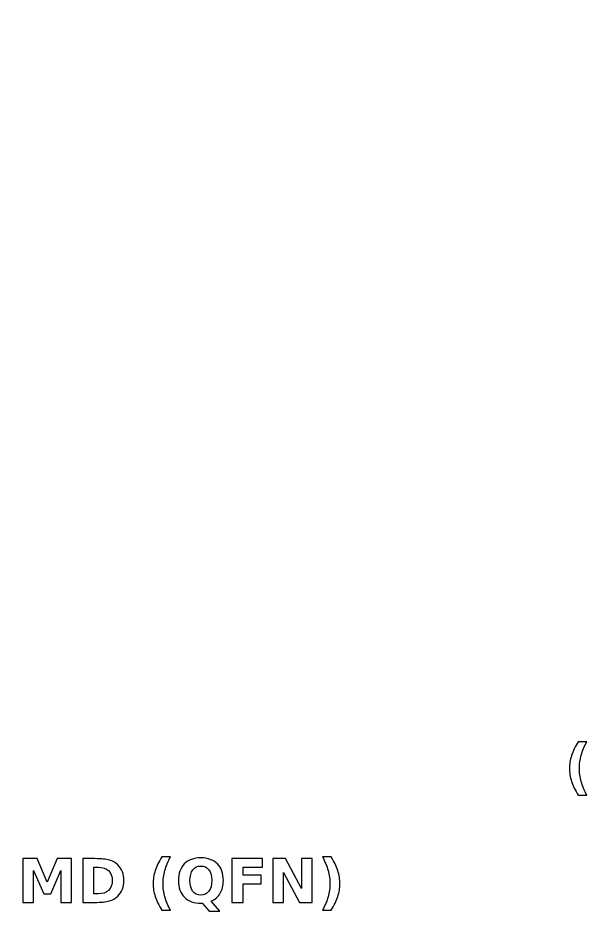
# Model space of a CAD drawing. Header units: centimetres. Extents: x -16.5 to -4.5, y -20.9 to -8.8.
# Drawn here: x -10.562 to -8.649, y -14.867 to -11.869 of the extents above; entities that cross this region are included whole.
import ezdxf

# ---------------------------------------------------------------- set-up
doc = ezdxf.new("R2010")
doc.units = ezdxf.units.CM
doc.header["$MEASUREMENT"] = 0
doc.layers.add('Layer 1', color=7, linetype='Continuous')

msp = doc.modelspace()

# ---------------------------------------------------------------- linework, layer by layer
at = {"layer": 'Layer 1', "color": 7, "lineweight": 35}
msp.add_open_spline([(-16.5, -8.85), (-16.5, -8.85), (-4.5, -8.85), (-4.5, -8.85), (-4.5, -8.85), (-4.5, -8.85), (-4.5, -20.85), (-4.5, -20.85), (-4.5, -20.85), (-4.5, -20.85), (-16.5, -20.85), (-16.5, -20.85), (-16.5, -20.85), (-16.5, -20.85), (-16.5, -8.85), (-16.5, -8.85)], degree=3, knots=[0, 0, 0, 0, 0.25, 0.25, 0.25, 0.25, 0.5, 0.5, 0.5, 0.5, 0.75, 0.75, 0.75, 0.75, 1, 1, 1, 1], dxfattribs=at)
at = {"layer": 'Layer 1', "color": 250, "lineweight": 100}
msp.add_open_spline([(-15.8, -9.55), (-15.8, -9.55), (-5.2, -9.55), (-5.2, -9.55), (-5.2, -9.55), (-5.2, -9.55), (-5.2, -20.15), (-5.2, -20.15), (-5.2, -20.15), (-5.2, -20.15), (-15.8, -20.15), (-15.8, -20.15), (-15.8, -20.15), (-15.8, -20.15), (-15.8, -9.55), (-15.8, -9.55)], degree=3, knots=[0, 0, 0, 0, 0.25, 0.25, 0.25, 0.25, 0.5, 0.5, 0.5, 0.5, 0.75, 0.75, 0.75, 0.75, 1, 1, 1, 1], dxfattribs=at)
at = {"layer": 'Layer 1', "color": 250}
for points, knots in [([(-8.66643, -14.45811), (-8.66643, -14.45811), (-8.69543, -14.45811), (-8.69543, -14.45811), (-8.69543, -14.45811), (-8.7054, -14.44204), (-8.71276, -14.42674), (-8.7175, -14.41224), (-8.7175, -14.41224), (-8.72226, -14.39777), (-8.72463, -14.38341), (-8.72463, -14.36914), (-8.72463, -14.36914), (-8.72463, -14.35487), (-8.72223, -14.34044), (-8.71746, -14.32584), (-8.71746, -14.32584), (-8.71266, -14.31121), (-8.70533, -14.29594), (-8.69543, -14.27997), (-8.69543, -14.27997), (-8.69543, -14.27997), (-8.66643, -14.27997), (-8.66643, -14.27997), (-8.66643, -14.27997), (-8.67476, -14.29541), (-8.681, -14.31051), (-8.68516, -14.32524), (-8.68516, -14.32524), (-8.68933, -14.33997), (-8.69143, -14.35454), (-8.69143, -14.36894), (-8.69143, -14.36894), (-8.69143, -14.38334), (-8.68936, -14.39791), (-8.68523, -14.41271), (-8.68523, -14.41271), (-8.6811, -14.42747), (-8.67483, -14.44261), (-8.66643, -14.45811)], [0, 0, 0, 0, 0.1, 0.1, 0.1, 0.1, 0.2, 0.2, 0.2, 0.2, 0.3, 0.3, 0.3, 0.3, 0.4, 0.4, 0.4, 0.4, 0.5, 0.5, 0.5, 0.5, 0.6, 0.6, 0.6, 0.6, 0.7, 0.7, 0.7, 0.7, 0.8, 0.8, 0.8, 0.8, 0.9, 0.9, 0.9, 0.9, 1, 1, 1, 1]), ([(-10.54506, -14.66965), (-10.54506, -14.66965), (-10.49723, -14.66965), (-10.49723, -14.66965), (-10.49723, -14.66965), (-10.49723, -14.66965), (-10.464, -14.74768), (-10.464, -14.74768), (-10.464, -14.74768), (-10.464, -14.74768), (-10.4306, -14.66965), (-10.4306, -14.66965), (-10.4306, -14.66965), (-10.4306, -14.66965), (-10.38286, -14.66965), (-10.38286, -14.66965), (-10.38286, -14.66965), (-10.38286, -14.66965), (-10.38286, -14.81545), (-10.38286, -14.81545), (-10.38286, -14.81545), (-10.38286, -14.81545), (-10.4184, -14.81545), (-10.4184, -14.81545), (-10.4184, -14.81545), (-10.4184, -14.81545), (-10.4184, -14.70882), (-10.4184, -14.70882), (-10.4184, -14.70882), (-10.4184, -14.70882), (-10.452, -14.78742), (-10.452, -14.78742), (-10.452, -14.78742), (-10.452, -14.78742), (-10.47583, -14.78742), (-10.47583, -14.78742), (-10.47583, -14.78742), (-10.47583, -14.78742), (-10.50943, -14.70882), (-10.50943, -14.70882), (-10.50943, -14.70882), (-10.50943, -14.70882), (-10.50943, -14.81545), (-10.50943, -14.81545), (-10.50943, -14.81545), (-10.50943, -14.81545), (-10.54506, -14.81545), (-10.54506, -14.81545), (-10.54506, -14.81545), (-10.54506, -14.81545), (-10.54506, -14.66965), (-10.54506, -14.66965)], [0, 0, 0, 0, 0.0769231, 0.0769231, 0.0769231, 0.0769231, 0.1538462, 0.1538462, 0.1538462, 0.1538462, 0.2307692, 0.2307692, 0.2307692, 0.2307692, 0.3076923, 0.3076923, 0.3076923, 0.3076923, 0.3846154, 0.3846154, 0.3846154, 0.3846154, 0.4615385, 0.4615385, 0.4615385, 0.4615385, 0.5384615, 0.5384615, 0.5384615, 0.5384615, 0.6153846, 0.6153846, 0.6153846, 0.6153846, 0.6923077, 0.6923077, 0.6923077, 0.6923077, 0.7692308, 0.7692308, 0.7692308, 0.7692308, 0.8461538, 0.8461538, 0.8461538, 0.8461538, 0.9230769, 0.9230769, 0.9230769, 0.9230769, 1, 1, 1, 1]), ([(-10.34603, -14.66965), (-10.34603, -14.66965), (-10.30637, -14.66965), (-10.30637, -14.66965), (-10.30637, -14.66965), (-10.28423, -14.66965), (-10.26777, -14.67122), (-10.25693, -14.67438), (-10.25693, -14.67438), (-10.2461, -14.67755), (-10.2368, -14.68288), (-10.22903, -14.69045), (-10.22903, -14.69045), (-10.2222, -14.69702), (-10.21713, -14.70462), (-10.2138, -14.71322), (-10.2138, -14.71322), (-10.2105, -14.72178), (-10.20883, -14.73152), (-10.20883, -14.74242), (-10.20883, -14.74242), (-10.20883, -14.75342), (-10.2105, -14.76322), (-10.2138, -14.77185), (-10.2138, -14.77185), (-10.21713, -14.78048), (-10.2222, -14.78808), (-10.22903, -14.79465), (-10.22903, -14.79465), (-10.23687, -14.80222), (-10.24623, -14.80755), (-10.25717, -14.81072), (-10.25717, -14.81072), (-10.2681, -14.81388), (-10.2845, -14.81545), (-10.30637, -14.81545), (-10.30637, -14.81545), (-10.30637, -14.81545), (-10.34603, -14.81545), (-10.34603, -14.81545), (-10.34603, -14.81545), (-10.34603, -14.81545), (-10.34603, -14.66965), (-10.34603, -14.66965)], [0, 0, 0, 0, 0.0909091, 0.0909091, 0.0909091, 0.0909091, 0.1818182, 0.1818182, 0.1818182, 0.1818182, 0.2727273, 0.2727273, 0.2727273, 0.2727273, 0.3636364, 0.3636364, 0.3636364, 0.3636364, 0.4545455, 0.4545455, 0.4545455, 0.4545455, 0.5454545, 0.5454545, 0.5454545, 0.5454545, 0.6363636, 0.6363636, 0.6363636, 0.6363636, 0.7272727, 0.7272727, 0.7272727, 0.7272727, 0.8181818, 0.8181818, 0.8181818, 0.8181818, 0.9090909, 0.9090909, 0.9090909, 0.9090909, 1, 1, 1, 1]), ([(-10.05337, -14.84182), (-10.05337, -14.84182), (-10.08237, -14.84182), (-10.08237, -14.84182), (-10.08237, -14.84182), (-10.09234, -14.82575), (-10.0997, -14.81045), (-10.10444, -14.79595), (-10.10444, -14.79595), (-10.1092, -14.78148), (-10.11157, -14.76712), (-10.11157, -14.75285), (-10.11157, -14.75285), (-10.11157, -14.73858), (-10.10917, -14.72415), (-10.1044, -14.70955), (-10.1044, -14.70955), (-10.0996, -14.69492), (-10.09227, -14.67965), (-10.08237, -14.66368), (-10.08237, -14.66368), (-10.08237, -14.66368), (-10.05337, -14.66368), (-10.05337, -14.66368), (-10.05337, -14.66368), (-10.0617, -14.67912), (-10.06794, -14.69422), (-10.0721, -14.70895), (-10.0721, -14.70895), (-10.07627, -14.72368), (-10.07837, -14.73825), (-10.07837, -14.75265), (-10.07837, -14.75265), (-10.07837, -14.76705), (-10.0763, -14.78162), (-10.07217, -14.79642), (-10.07217, -14.79642), (-10.06804, -14.81118), (-10.06177, -14.82632), (-10.05337, -14.84182)], [0, 0, 0, 0, 0.1, 0.1, 0.1, 0.1, 0.2, 0.2, 0.2, 0.2, 0.3, 0.3, 0.3, 0.3, 0.4, 0.4, 0.4, 0.4, 0.5, 0.5, 0.5, 0.5, 0.6, 0.6, 0.6, 0.6, 0.7, 0.7, 0.7, 0.7, 0.8, 0.8, 0.8, 0.8, 0.9, 0.9, 0.9, 0.9, 1, 1, 1, 1]), ([(-9.9484, -14.81808), (-9.9484, -14.81808), (-9.95134, -14.81808), (-9.95134, -14.81808), (-9.95134, -14.81808), (-9.97534, -14.81808), (-9.99404, -14.81145), (-10.00737, -14.79815), (-10.00737, -14.79815), (-10.02074, -14.78488), (-10.0274, -14.76638), (-10.0274, -14.74268), (-10.0274, -14.74268), (-10.0274, -14.71905), (-10.02074, -14.70055), (-10.00744, -14.68712), (-10.00744, -14.68712), (-9.9941, -14.67372), (-9.97577, -14.66702), (-9.9524, -14.66702), (-9.9524, -14.66702), (-9.92877, -14.66702), (-9.91037, -14.67365), (-9.89717, -14.68695), (-9.89717, -14.68695), (-9.884, -14.70022), (-9.8774, -14.71882), (-9.8774, -14.74268), (-9.8774, -14.74268), (-9.8774, -14.75908), (-9.8809, -14.77322), (-9.8879, -14.78508), (-9.8879, -14.78508), (-9.8949, -14.79692), (-9.90497, -14.80585), (-9.91814, -14.81182), (-9.91814, -14.81182), (-9.91814, -14.81182), (-9.88874, -14.84465), (-9.88874, -14.84465), (-9.88874, -14.84465), (-9.88874, -14.84465), (-9.92457, -14.84465), (-9.92457, -14.84465), (-9.92457, -14.84465), (-9.92457, -14.84465), (-9.9484, -14.81808), (-9.9484, -14.81808)], [0, 0, 0, 0, 0.0833333, 0.0833333, 0.0833333, 0.0833333, 0.1666667, 0.1666667, 0.1666667, 0.1666667, 0.25, 0.25, 0.25, 0.25, 0.3333333, 0.3333333, 0.3333333, 0.3333333, 0.4166667, 0.4166667, 0.4166667, 0.4166667, 0.5, 0.5, 0.5, 0.5, 0.5833333, 0.5833333, 0.5833333, 0.5833333, 0.6666667, 0.6666667, 0.6666667, 0.6666667, 0.75, 0.75, 0.75, 0.75, 0.8333333, 0.8333333, 0.8333333, 0.8333333, 0.9166667, 0.9166667, 0.9166667, 0.9166667, 1, 1, 1, 1]), ([(-9.84897, -14.66965), (-9.84897, -14.66965), (-9.74751, -14.66965), (-9.74751, -14.66965), (-9.74751, -14.66965), (-9.74751, -14.66965), (-9.74751, -14.69808), (-9.74751, -14.69808), (-9.74751, -14.69808), (-9.74751, -14.69808), (-9.81137, -14.69808), (-9.81137, -14.69808), (-9.81137, -14.69808), (-9.81137, -14.69808), (-9.81137, -14.72522), (-9.81137, -14.72522), (-9.81137, -14.72522), (-9.81137, -14.72522), (-9.75131, -14.72522), (-9.75131, -14.72522), (-9.75131, -14.72522), (-9.75131, -14.72522), (-9.75131, -14.75365), (-9.75131, -14.75365), (-9.75131, -14.75365), (-9.75131, -14.75365), (-9.81137, -14.75365), (-9.81137, -14.75365), (-9.81137, -14.75365), (-9.81137, -14.75365), (-9.81137, -14.81545), (-9.81137, -14.81545), (-9.81137, -14.81545), (-9.81137, -14.81545), (-9.84897, -14.81545), (-9.84897, -14.81545), (-9.84897, -14.81545), (-9.84897, -14.81545), (-9.84897, -14.66965), (-9.84897, -14.66965)], [0, 0, 0, 0, 0.1, 0.1, 0.1, 0.1, 0.2, 0.2, 0.2, 0.2, 0.3, 0.3, 0.3, 0.3, 0.4, 0.4, 0.4, 0.4, 0.5, 0.5, 0.5, 0.5, 0.6, 0.6, 0.6, 0.6, 0.7, 0.7, 0.7, 0.7, 0.8, 0.8, 0.8, 0.8, 0.9, 0.9, 0.9, 0.9, 1, 1, 1, 1]), ([(-9.71234, -14.66965), (-9.71234, -14.66965), (-9.67034, -14.66965), (-9.67034, -14.66965), (-9.67034, -14.66965), (-9.67034, -14.66965), (-9.61731, -14.76965), (-9.61731, -14.76965), (-9.61731, -14.76965), (-9.61731, -14.76965), (-9.61731, -14.66965), (-9.61731, -14.66965), (-9.61731, -14.66965), (-9.61731, -14.66965), (-9.58168, -14.66965), (-9.58168, -14.66965), (-9.58168, -14.66965), (-9.58168, -14.66965), (-9.58168, -14.81545), (-9.58168, -14.81545), (-9.58168, -14.81545), (-9.58168, -14.81545), (-9.62368, -14.81545), (-9.62368, -14.81545), (-9.62368, -14.81545), (-9.62368, -14.81545), (-9.67671, -14.71545), (-9.67671, -14.71545), (-9.67671, -14.71545), (-9.67671, -14.71545), (-9.67671, -14.81545), (-9.67671, -14.81545), (-9.67671, -14.81545), (-9.67671, -14.81545), (-9.71234, -14.81545), (-9.71234, -14.81545), (-9.71234, -14.81545), (-9.71234, -14.81545), (-9.71234, -14.66965), (-9.71234, -14.66965)], [0, 0, 0, 0, 0.1, 0.1, 0.1, 0.1, 0.2, 0.2, 0.2, 0.2, 0.3, 0.3, 0.3, 0.3, 0.4, 0.4, 0.4, 0.4, 0.5, 0.5, 0.5, 0.5, 0.6, 0.6, 0.6, 0.6, 0.7, 0.7, 0.7, 0.7, 0.8, 0.8, 0.8, 0.8, 0.9, 0.9, 0.9, 0.9, 1, 1, 1, 1]), ([(-9.54734, -14.84182), (-9.53901, -14.82632), (-9.53274, -14.81118), (-9.52857, -14.79642), (-9.52857, -14.79642), (-9.52441, -14.78162), (-9.52234, -14.76705), (-9.52234, -14.75265), (-9.52234, -14.75265), (-9.52234, -14.73825), (-9.52441, -14.72368), (-9.52857, -14.70895), (-9.52857, -14.70895), (-9.53274, -14.69422), (-9.53901, -14.67912), (-9.54734, -14.66368), (-9.54734, -14.66368), (-9.54734, -14.66368), (-9.51834, -14.66368), (-9.51834, -14.66368), (-9.51834, -14.66368), (-9.50844, -14.67965), (-9.50111, -14.69492), (-9.49631, -14.70955), (-9.49631, -14.70955), (-9.49154, -14.72415), (-9.48914, -14.73858), (-9.48914, -14.75285), (-9.48914, -14.75285), (-9.48914, -14.76712), (-9.49151, -14.78148), (-9.49627, -14.79595), (-9.49627, -14.79595), (-9.50101, -14.81045), (-9.50837, -14.82575), (-9.51834, -14.84182), (-9.51834, -14.84182), (-9.51834, -14.84182), (-9.54734, -14.84182), (-9.54734, -14.84182)], [0, 0, 0, 0, 0.1, 0.1, 0.1, 0.1, 0.2, 0.2, 0.2, 0.2, 0.3, 0.3, 0.3, 0.3, 0.4, 0.4, 0.4, 0.4, 0.5, 0.5, 0.5, 0.5, 0.6, 0.6, 0.6, 0.6, 0.7, 0.7, 0.7, 0.7, 0.8, 0.8, 0.8, 0.8, 0.9, 0.9, 0.9, 0.9, 1, 1, 1, 1]), ([(-10.30843, -14.69808), (-10.30843, -14.69808), (-10.30843, -14.78702), (-10.30843, -14.78702), (-10.30843, -14.78702), (-10.30843, -14.78702), (-10.29497, -14.78702), (-10.29497, -14.78702), (-10.29497, -14.78702), (-10.2796, -14.78702), (-10.26787, -14.78322), (-10.25977, -14.77558), (-10.25977, -14.77558), (-10.25167, -14.76798), (-10.2476, -14.75692), (-10.2476, -14.74242), (-10.2476, -14.74242), (-10.2476, -14.72795), (-10.25163, -14.71695), (-10.2597, -14.70942), (-10.2597, -14.70942), (-10.26777, -14.70185), (-10.27953, -14.69808), (-10.29497, -14.69808), (-10.29497, -14.69808), (-10.29497, -14.69808), (-10.30843, -14.69808), (-10.30843, -14.69808)], [0, 0, 0, 0, 0.1428571, 0.1428571, 0.1428571, 0.1428571, 0.2857143, 0.2857143, 0.2857143, 0.2857143, 0.4285714, 0.4285714, 0.4285714, 0.4285714, 0.5714286, 0.5714286, 0.5714286, 0.5714286, 0.7142857, 0.7142857, 0.7142857, 0.7142857, 0.8571429, 0.8571429, 0.8571429, 0.8571429, 1, 1, 1, 1]), ([(-9.9524, -14.69425), (-9.96387, -14.69425), (-9.97274, -14.69848), (-9.97907, -14.70695), (-9.97907, -14.70695), (-9.98537, -14.71542), (-9.98854, -14.72732), (-9.98854, -14.74268), (-9.98854, -14.74268), (-9.98854, -14.75832), (-9.98544, -14.77028), (-9.97927, -14.77858), (-9.97927, -14.77858), (-9.97307, -14.78688), (-9.96414, -14.79102), (-9.9524, -14.79102), (-9.9524, -14.79102), (-9.94087, -14.79102), (-9.93197, -14.78678), (-9.92564, -14.77832), (-9.92564, -14.77832), (-9.91934, -14.76985), (-9.91617, -14.75798), (-9.91617, -14.74268), (-9.91617, -14.74268), (-9.91617, -14.72732), (-9.91934, -14.71542), (-9.92564, -14.70695), (-9.92564, -14.70695), (-9.93197, -14.69848), (-9.94087, -14.69425), (-9.9524, -14.69425)], [0, 0, 0, 0, 0.125, 0.125, 0.125, 0.125, 0.25, 0.25, 0.25, 0.25, 0.375, 0.375, 0.375, 0.375, 0.5, 0.5, 0.5, 0.5, 0.625, 0.625, 0.625, 0.625, 0.75, 0.75, 0.75, 0.75, 0.875, 0.875, 0.875, 0.875, 1, 1, 1, 1])]:
    msp.add_open_spline(points, degree=3, knots=knots, dxfattribs=at)

doc.saveas('drawing.dxf')
